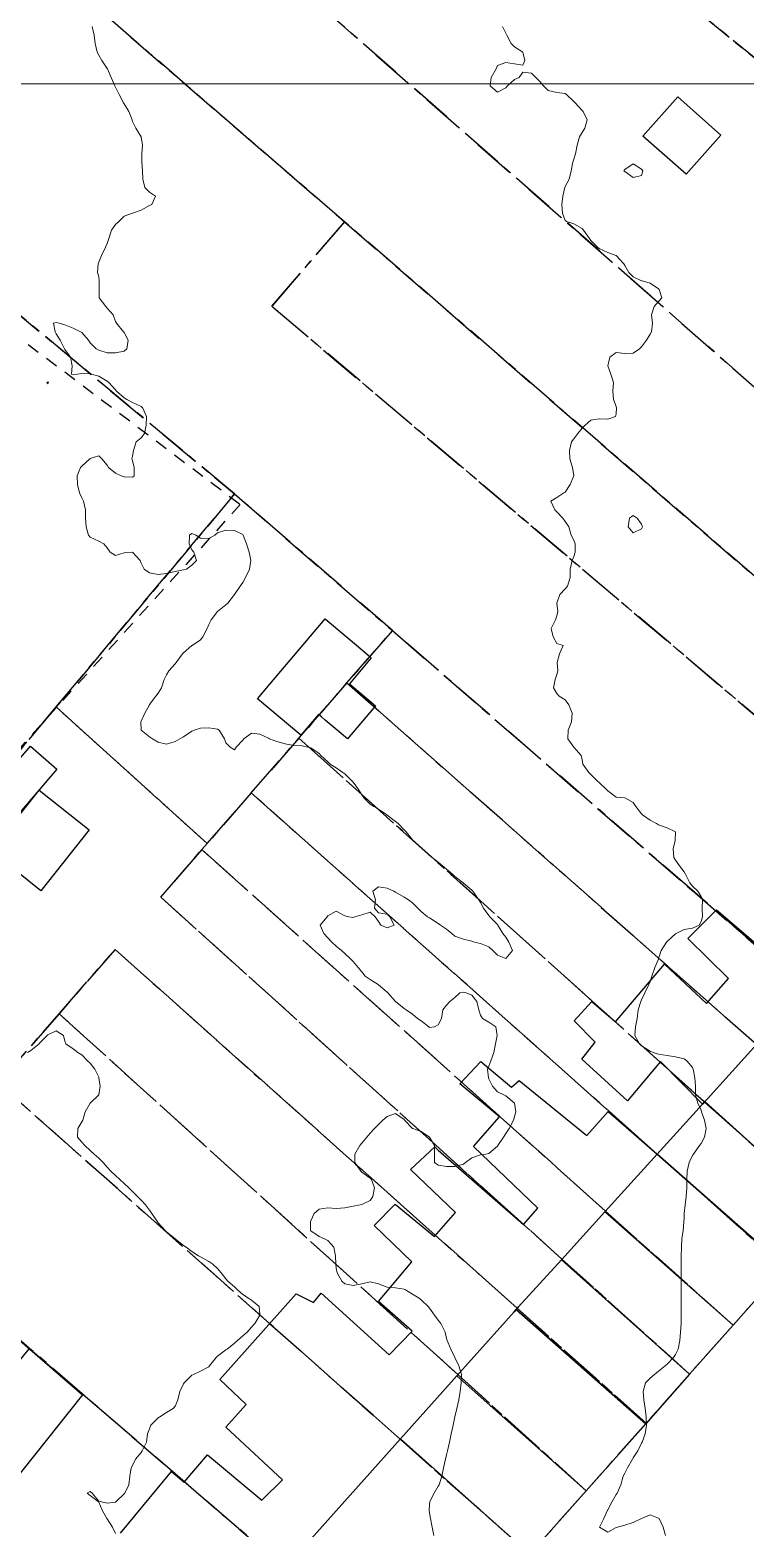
# Model space of a CAD drawing. Header units: centimetres. Extents: x 0 to 642158, y -847 to 649707.
# Drawn here: x 616123.2 to 616165.3, y 621402.2 to 621490.6 of the extents above; entities that cross this region are included whole.
import ezdxf

# ---------------------------------------------------------------- set-up
doc = ezdxf.new("R2010")
doc.units = ezdxf.units.CM
doc.header["$MEASUREMENT"] = 0
doc.linetypes.add('CENTERX2', pattern=[4, 2.5, -0.5, 0.5, -0.5])
doc.linetypes.add('JIS_02_0.7', pattern=[1.35, 0.75, -0.6])
for name, color, linetype, lineweight in [('MEV_grille', 254, 'Continuous', 9), ('WAL_parcellaire agricole', 7, 'JIS_02_0.7', 25), ('WAL_topographie 0.5', 253, 'Continuous', 20)]:
    doc.layers.add(name, color=color, linetype=linetype, lineweight=lineweight)
doc.layers.add('SPW_batiments', color=7, linetype='Continuous')
doc.layers.add('SPW_parcellaire cadastral', color=7, linetype='CENTERX2', lineweight=25, true_color=0xff0542)

# ---------------------------------------------------------------- blocks, each defined once
blk = doc.blocks.new('*U114')
at = {"layer": 'MEV_grille', "transparency": 33554687}
blk.add_lwpolyline([(-1338.461, 0), (1338.461, 0)], dxfattribs=at)
blk = doc.blocks.new('*U115')
at = {"layer": 'MEV_grille', "color": 0, "linetype": 'ByBlock', "lineweight": -2, "transparency": 16777216}
blk.add_blockref('*U114', (0, -900), dxfattribs=at)

msp = doc.modelspace()

# ---------------------------------------------------------------- linework, layer by layer
at = {"layer": 'SPW_batiments'}
for points in [[(616163.925, 621484.339), (616161.876, 621482.039), (616159.326, 621484.289), (616161.375, 621486.606), (616163.925, 621484.339)], [(616140.198, 621450.184), (616139.156, 621448.952), (616136.606, 621451.107), (616137.647, 621452.339), (616139.296, 621454.291), (616140.591, 621455.823), (616142.815, 621453.943), (616143.142, 621453.667), (616143.319, 621453.517), (616142.025, 621451.986), (616143.563, 621450.686), (616141.913, 621448.734), (616141.194, 621449.342), (616140.602, 621449.843), (616140.376, 621450.034), (616140.198, 621450.184)], [(616124.78, 621446.952), (616122.581, 621444.385), (616121.013, 621445.734), (616123.23, 621448.302), (616124.78, 621446.952)], [(616123.838, 621439.778), (616120.888, 621442.126), (616123.745, 621445.716), (616126.695, 621443.365), (616123.838, 621439.778)], [(616169.064, 621434.04), (616166.049, 621430.723), (616163.131, 621427.509), (616162.98, 621427.342), (616162.844, 621427.193), (616160.365, 621429.706), (616158.415, 621427.389), (616155.732, 621429.856), (616156.515, 621430.856), (616155.265, 621432.106), (616156.315, 621433.239), (616157.715, 621432.056), (616160.606, 621435.456), (616163.082, 621433.14), (616164.364, 621434.607), (616161.981, 621436.956), (616163.664, 621438.657), (616169.064, 621434.04)], [(616173.42, 621424.169), (616170.367, 621420.672), (616162.98, 621427.342), (616163.131, 621427.509), (616166.049, 621430.723), (616173.42, 621424.169)], [(616128.536, 621401.886), (616131.537, 621405.528), (616131.779, 621405.327), (616132.285, 621404.903), (616133.668, 621406.503), (616136.868, 621403.837), (616138.085, 621405.037), (616134.735, 621408.137), (616135.935, 621409.487), (616134.384, 621410.953), (616138.884, 621416.004), (616139.917, 621415.504), (616140.367, 621416.054), (616144.367, 621412.404), (616145.717, 621413.805), (616143.734, 621415.554), (616145.716, 621417.888), (616143.483, 621420.037), (616144.716, 621421.304), (616147.033, 621419.388), (616148.283, 621420.805), (616145.633, 621423.338), (616147.057, 621424.669), (616147.267, 621424.486), (616152.283, 621420.105), (616153.133, 621421.056), (616149.333, 621424.688), (616150.866, 621426.438), (616148.532, 621428.388), (616149.782, 621429.705), (616151.582, 621428.188)], [(616151.582, 621428.188), (616152.032, 621428.588), (616156.016, 621425.339), (616157.282, 621426.756), (616160.173, 621424.249), (616157.088, 621420.851), (616154.518, 621418.02), (616151.969, 621415.21), (616151.846, 621415.075), (616151.731, 621414.948), (616148.363, 621411.175), (616145.04, 621407.45), (616138.619, 621400.254)], [(616170.367, 621420.672), (616167.811, 621417.746), (616167.698, 621417.616), (616160.173, 621424.249), (616162.844, 621427.193), (616162.98, 621427.342), (616170.367, 621420.672)], [(616167.698, 621417.616), (616167.563, 621417.463), (616164.637, 621414.154), (616157.088, 621420.851), (616160.173, 621424.249), (616167.698, 621417.616)], [(616164.637, 621414.154), (616162.079, 621411.261), (616154.518, 621418.02), (616157.088, 621420.851), (616164.637, 621414.154)], [(616126.293, 621410.043), (616120.619, 621402.935), (616118.635, 621404.685), (616115.736, 621401.251), (616106.985, 621409.3), (616115.784, 621419.151), (616126.293, 621410.043)], [(616162.079, 621411.261), (616159.622, 621408.481), (616159.495, 621408.337), (616151.846, 621415.075), (616151.969, 621415.21), (616154.518, 621418.02), (616162.079, 621411.261)], [(616159.495, 621408.337), (616159.346, 621408.169), (616155.984, 621404.39), (616148.363, 621411.175), (616151.731, 621414.948), (616151.846, 621415.075), (616159.495, 621408.337)], [(616155.984, 621404.39), (616152.657, 621400.651), (616145.04, 621407.45), (616148.363, 621411.175), (616155.984, 621404.39)], [(616152.657, 621400.651), (616146.419, 621393.638), (616146.113, 621393.797), (616143.819, 621394.988), (616138.619, 621400.254), (616145.04, 621407.45), (616152.657, 621400.651)]]:
    msp.add_lwpolyline(points, dxfattribs=at)
at = {"layer": 'SPW_parcellaire cadastral'}
for points in [[(616187.169, 621507.448), (616166.584, 621488.35), (616134.602, 621514.506), (616155.976, 621537.165), (616187.169, 621507.448)], [(616125.565, 621504.926), (616134.602, 621514.506), (616166.584, 621488.35), (616182.916, 621474.398), (616181.64, 621473.092), (616201.999, 621454.017), (616193.523, 621445.211), (616187.767, 621450.269), (616177.811, 621459.017), (616125.565, 621504.926)], [(616120.073, 621497.984), (616125.565, 621504.926), (616177.811, 621459.017), (616187.767, 621450.269), (616193.523, 621445.211), (616187.86, 621439.329), (616182.366, 621444.083), (616173.14, 621452.066), (616172.224, 621452.859), (616141.743, 621479.233), (616120.073, 621497.984)], [(616141.743, 621479.233), (616137.455, 621474.256), (616167.07, 621449.166), (616169.031, 621447.479), (616178.457, 621439.035), (616183.385, 621434.68), (616176.449, 621427.473), (616168.941, 621433.983), (616166.153, 621436.401), (616162.382, 621439.67), (616144.563, 621455.121), (616135.262, 621463.185), (616109.509, 621484.632), (616120.073, 621497.984), (616141.743, 621479.233)], [(616124.747, 621450.622), (616106.012, 621428.235), (616084.331, 621443.146), (616075.914, 621449.028), (616061.167, 621428.044), (616057.078, 621430.82), (616103.533, 621488.736), (616109.509, 621484.632), (616135.262, 621463.185), (616124.747, 621450.622)], [(616183.385, 621434.68), (616178.457, 621439.035), (616169.031, 621447.479), (616167.07, 621449.166), (616137.455, 621474.256), (616141.743, 621479.233), (616172.224, 621452.859), (616173.14, 621452.066), (616182.366, 621444.083), (616187.86, 621439.329), (616183.385, 621434.68)], [(616124.747, 621450.622), (616135.262, 621463.185), (616144.563, 621455.121), (616141.885, 621452.04), (616139.053, 621448.783), (616136.243, 621445.552), (616133.646, 621442.564), (616124.747, 621450.622)], [(616173.474, 621424.12), (616166.031, 621430.698), (616141.885, 621452.04), (616144.563, 621455.121), (616162.382, 621439.67), (616166.153, 621436.401), (616168.941, 621433.983), (616176.449, 621427.473), (616173.474, 621424.12)], [(616139.053, 621448.783), (616141.885, 621452.04), (616166.031, 621430.698), (616173.474, 621424.12), (616170.394, 621420.648), (616162.961, 621427.32), (616160.325, 621429.687), (616156.34, 621433.265), (616139.053, 621448.783)], [(616124.747, 621450.622), (616133.646, 621442.564), (616133.333, 621442.204), (616130.905, 621439.411), (616147.1, 621424.787), (616154.553, 621418.057), (616162.073, 621411.266), (616159.512, 621408.378), (616151.918, 621415.157), (616149.494, 621417.321), (616146.164, 621420.293), (616128.215, 621436.317), (616124.918, 621432.525), (616121.355, 621428.427), (616115.494, 621421.685), (616106.012, 621428.235), (616124.747, 621450.622)], [(616139.053, 621448.783), (616156.34, 621433.265), (616160.325, 621429.687), (616162.961, 621427.32), (616170.394, 621420.648), (616167.667, 621417.573), (616160.171, 621424.247), (616136.243, 621445.552), (616139.053, 621448.783)], [(616136.243, 621445.552), (616160.171, 621424.247), (616167.667, 621417.573), (616164.636, 621414.155), (616157.122, 621420.887), (616154.299, 621423.417), (616153.869, 621423.802), (616150.94, 621426.431), (616133.333, 621442.204), (616133.646, 621442.564), (616136.243, 621445.552)], [(616164.636, 621414.155), (616162.073, 621411.266), (616154.553, 621418.057), (616147.1, 621424.787), (616130.905, 621439.411), (616133.333, 621442.204), (616150.94, 621426.431), (616153.869, 621423.802), (616154.299, 621423.417), (616157.122, 621420.887), (616164.636, 621414.155)], [(616155.979, 621404.394), (616148.422, 621411.239), (616124.918, 621432.525), (616128.215, 621436.317), (616146.164, 621420.293), (616149.494, 621417.321), (616151.918, 621415.157), (616159.512, 621408.378), (616155.979, 621404.394)], [(616155.979, 621404.394), (616152.658, 621400.65), (616145.021, 621407.427), (616143.418, 621408.849), (616139.793, 621412.066), (616137.325, 621414.253), (616121.355, 621428.427), (616124.918, 621432.525), (616148.422, 621411.239), (616155.979, 621404.394)], [(616115.494, 621421.685), (616121.355, 621428.427), (616137.325, 621414.253), (616139.793, 621412.066), (616143.418, 621408.849), (616145.021, 621407.427), (616152.658, 621400.65), (616145.951, 621393.157), (616138.227, 621399.814), (616135.513, 621402.154), (616123.174, 621412.79), (616115.789, 621419.156), (616114.411, 621420.343), (616115.494, 621421.685)], [(616135.55, 621381.536), (616126.967, 621389.281), (616121.918, 621393.838), (616113.797, 621401.167), (616114.662, 621402.239), (616123.174, 621412.79), (616135.513, 621402.154), (616138.227, 621399.814), (616145.951, 621393.157), (616137.586, 621383.811), (616135.55, 621381.536)]]:
    msp.add_lwpolyline(points, dxfattribs=at)
at = {"layer": 'WAL_parcellaire agricole'}
msp.add_lwpolyline([(616098.308, 621490.709), (616135.597, 621462.571), (616105.887, 621429.71), (616076.17, 621450.778), (616060.316, 621429.11), (615992.454, 621475.196), (616034.304, 621533.201), (616098.308, 621490.709)], dxfattribs=at)
at = {"layer": 'WAL_topographie 0.5'}
for points in [[(616126.875, 621490.75), (616126.983, 621490.25), (616127.036, 621489.75), (616127.154, 621489.25), (616127.25, 621489.071), (616127.43, 621488.75), (616127.75, 621488.279), (616127.769, 621488.25), (616127.983, 621487.75), (616128.206, 621487.25), (616128.25, 621487.173), (616128.454, 621486.75), (616128.708, 621486.25), (616128.75, 621486.204), (616129.02, 621485.75), (616129.23, 621485.25), (616129.25, 621485.159), (616129.446, 621484.75), (616129.75, 621484.25), (616129.75, 621484.25), (616129.837, 621483.75), (616129.794, 621483.25), (616129.785, 621482.75), (616129.833, 621482.25), (616129.854, 621481.75), (616129.978, 621481.25), (616130.25, 621480.978), (616130.607, 621480.75), (616130.375, 621480.25), (616130.25, 621480.194), (616129.75, 621479.917), (616129.25, 621479.75), (616129.25, 621479.75), (616128.75, 621479.568), (616128.432, 621479.25), (616128.25, 621479.083), (616128, 621478.75), (616127.85, 621478.25), (616127.75, 621477.95), (616127.65, 621477.75), (616127.417, 621477.25), (616127.25, 621476.85), (616127.219, 621476.75), (616127.183, 621476.25), (616127.25, 621476), (616127.288, 621475.75), (616127.27, 621475.25), (616127.276, 621474.75), (616127.662, 621474.25), (616127.75, 621474.135), (616128.107, 621473.75), (616128.25, 621473.35), (616128.292, 621473.25), (616128.712, 621472.75), (616128.75, 621472.7), (616128.987, 621472.25), (616128.9, 621471.75), (616128.75, 621471.614), (616128.25, 621471.5), (616127.75, 621471.5), (616127.25, 621471.672), (616127.094, 621471.75), (616126.75, 621472.094), (616126.646, 621472.25), (616126.25, 621472.702), (616126.179, 621472.75), (616125.75, 621472.957), (616125.25, 621473.15), (616124.917, 621473.25), (616124.75, 621473.306), (616124.583, 621473.25), (616124.682, 621472.75), (616124.75, 621472.632), (616124.978, 621472.25), (616125.229, 621471.75), (616125.25, 621471.696), (616125.597, 621471.25), (616125.687, 621470.75), (616125.639, 621470.25), (616125.75, 621470.21), (616126, 621470.25), (616126.25, 621470.292), (616126.75, 621470.272), (616126.798, 621470.25), (616127.25, 621470.133), (616127.75, 621469.833), (616127.839, 621469.75), (616128.25, 621469.32), (616128.31, 621469.25), (616128.75, 621468.857), (616128.904, 621468.75), (616129.25, 621468.587), (616129.75, 621468.341), (616129.859, 621468.25), (616130.075, 621467.75), (616130.047, 621467.25), (616129.946, 621466.75), (616129.75, 621466.485), (616129.464, 621466.25), (616129.3, 621465.75), (616129.25, 621465.417), (616129.212, 621465.25), (616129.25, 621465.167), (616129.336, 621464.75), (616129.35, 621464.25), (616129.25, 621464.179), (616128.75, 621464.189), (616128.568, 621464.25), (616128.25, 621464.402), (616127.829, 621464.75), (616127.75, 621464.887), (616127.442, 621465.25), (616127.25, 621465.429), (616126.75, 621465.27), (616126.724, 621465.25), (616126.25, 621464.822), (616126.178, 621464.75), (616125.974, 621464.25), (616126.008, 621463.75), (616126.12, 621463.25), (616126.25, 621462.959), (616126.346, 621462.75), (616126.482, 621462.25), (616126.483, 621461.75), (616126.515, 621461.25), (616126.656, 621460.75), (616126.75, 621460.639), (616127.25, 621460.401), (616127.562, 621460.25), (616127.75, 621460), (616127.927, 621459.75), (616128.25, 621459.554), (616128.75, 621459.713), (616129.25, 621459.75), (616129.25, 621459.75), (616129.25, 621459.75), (616129.692, 621459.25), (616129.75, 621459.103), (616129.932, 621458.75), (616130.25, 621458.531), (616130.75, 621458.426), (616131.25, 621458.487), (616131.75, 621458.62), (616132.25, 621458.703), (616132.417, 621458.75), (616132.75, 621458.979), (616133.014, 621459.25), (616132.85, 621459.75), (616132.75, 621459.897), (616132.574, 621460.25), (616132.607, 621460.75), (616132.75, 621460.847), (616132.981, 621460.75), (616133.25, 621460.583), (616133.75, 621460.554), (616134.096, 621460.75), (616134.25, 621460.883), (616134.75, 621461.046), (616135.25, 621461.028), (616135.75, 621460.784), (616135.771, 621460.75), (616135.961, 621460.25), (616136.119, 621459.75), (616136.221, 621459.25), (616136.142, 621458.75), (616135.911, 621458.25), (616135.75, 621457.962), (616135.598, 621457.75), (616135.25, 621457.25), (616135.25, 621457.25), (616134.86, 621456.75), (616134.75, 621456.642), (616134.257, 621456.25), (616134.25, 621456.244), (616133.881, 621455.75), (616133.75, 621455.486), (616133.646, 621455.25), (616133.383, 621454.75), (616133.25, 621454.585), (616132.758, 621454.25), (616132.75, 621454.245), (616132.25, 621453.815), (616132.193, 621453.75), (616131.813, 621453.25), (616131.75, 621453.162), (616131.377, 621452.75), (616131.25, 621452.506), (616131.109, 621452.25), (616130.943, 621451.75), (616130.75, 621451.444), (616130.61, 621451.25), (616130.25, 621450.764), (616130.242, 621450.75), (616129.967, 621450.25), (616129.75, 621449.774), (616129.739, 621449.75), (616129.75, 621449.251), (616129.75, 621449.25), (616130.25, 621448.855), (616130.417, 621448.75), (616130.75, 621448.54), (616131.25, 621448.417), (616131.75, 621448.583), (616132.036, 621448.75), (616132.25, 621448.868), (616132.75, 621449.191), (616132.886, 621449.25), (616133.25, 621449.371), (616133.75, 621449.392), (616134.25, 621449.314), (616134.357, 621449.25), (616134.66, 621448.75), (616134.75, 621448.5), (616135, 621448.25), (616135.25, 621448.098), (616135.359, 621448.25), (616135.75, 621448.667), (616135.81, 621448.75), (616136.25, 621449.08), (616136.75, 621449.023), (616137.25, 621448.771), (616137.322, 621448.75), (616137.75, 621448.583), (616138.25, 621448.441), (616138.75, 621448.348), (616139.25, 621448.333), (616139.583, 621448.25), (616139.75, 621448.217), (616140.25, 621447.872), (616140.352, 621447.75), (616140.75, 621447.383), (616140.897, 621447.25), (616141.25, 621447.025), (616141.641, 621446.75), (616141.75, 621446.673), (616142.198, 621446.25), (616142.25, 621446.188), (616142.558, 621445.75), (616142.75, 621445.437), (616142.896, 621445.25), (616143.25, 621444.892), (616143.475, 621444.75), (616143.75, 621444.599), (616144.228, 621444.25), (616144.25, 621444.234), (616144.75, 621443.874), (616144.898, 621443.75), (616145.25, 621443.381), (616145.37, 621443.25), (616145.75, 621442.79), (616145.79, 621442.75), (616146.25, 621442.308), (616146.323, 621442.25), (616146.75, 621441.887), (616146.914, 621441.75), (616147.25, 621441.457), (616147.509, 621441.25), (616147.75, 621441.049), (616148.101, 621440.75), (616148.25, 621440.619), (616148.73, 621440.25), (616148.75, 621440.235), (616149.25, 621439.809), (616149.31, 621439.75), (616149.663, 621439.25), (616149.75, 621439.097), (616149.937, 621438.75), (616150.25, 621438.313), (616150.31, 621438.25), (616150.75, 621437.782), (616150.778, 621437.75), (616151.077, 621437.25), (616151.25, 621437.046), (616151.431, 621436.75), (616151.636, 621436.25), (616151.25, 621435.778), (616150.75, 621435.989), (616150.489, 621436.25), (616150.25, 621436.47), (616149.75, 621436.669), (616149.4, 621436.75), (616149.25, 621436.802), (616148.75, 621436.921), (616148.25, 621437.111), (616148.071, 621437.25), (616147.75, 621437.505), (616147.399, 621437.75), (616147.25, 621437.852), (616146.75, 621438.185), (616146.635, 621438.25), (616146.25, 621438.563), (616146.054, 621438.75), (616145.75, 621439.068), (616145.507, 621439.25), (616145.25, 621439.402), (616144.75, 621439.689), (616144.639, 621439.75), (616144.25, 621439.931), (616143.75, 621440.006), (616143.417, 621439.75), (616143.559, 621439.25), (616143.5, 621438.75), (616143.75, 621438.472), (616144.25, 621438.393), (616144.417, 621438.25), (616144.659, 621437.75), (616144.25, 621437.6), (616143.875, 621437.75), (616143.75, 621437.964), (616143.55, 621438.25), (616143.25, 621438.523), (616142.75, 621438.355), (616142.35, 621438.25), (616142.25, 621438.2), (616142, 621438.25), (616141.75, 621438.296), (616141.25, 621438.583), (616140.75, 621438.296), (616140.712, 621438.25), (616140.3, 621437.75), (616140.528, 621437.25), (616140.75, 621436.994), (616140.982, 621436.75), (616141.25, 621436.521), (616141.567, 621436.25), (616141.75, 621436.083), (616142.107, 621435.75), (616142.25, 621435.61), (616142.537, 621435.25), (616142.75, 621434.994), (616142.95, 621434.75), (616143.25, 621434.544), (616143.73, 621434.25), (616143.75, 621434.234), (616144.25, 621433.795), (616144.287, 621433.75), (616144.741, 621433.25), (616144.75, 621433.242), (616145.25, 621432.842), (616145.375, 621432.75), (616145.75, 621432.494), (616146.044, 621432.25), (616146.25, 621432.101), (616146.708, 621431.75), (616146.75, 621431.718), (616147.05, 621431.75), (616147.25, 621431.875), (616147.45, 621432.25), (616147.536, 621432.75), (616147.75, 621433.023), (616147.942, 621433.25), (616148.25, 621433.485), (616148.531, 621433.75), (616148.75, 621433.799), (616148.902, 621433.75), (616149.25, 621433.614), (616149.533, 621433.25), (616149.648, 621432.75), (616149.75, 621432.444), (616149.871, 621432.25), (616150.25, 621432.021), (616150.656, 621431.75), (616150.74, 621431.25), (616150.644, 621430.75), (616150.533, 621430.25), (616150.363, 621429.75), (616150.25, 621429.426), (616150.175, 621429.25), (616150.22, 621428.75), (616150.25, 621428.686), (616150.468, 621428.25), (616150.75, 621427.927), (616151.132, 621427.75), (616151.25, 621427.691), (616151.75, 621427.25), (616151.75, 621427.25), (616151.832, 621426.75), (616151.75, 621426.457), (616151.699, 621426.25), (616151.434, 621425.75), (616151.25, 621425.456), (616151.118, 621425.25), (616150.78, 621424.75), (616150.75, 621424.708), (616150.25, 621424.288), (616150.059, 621424.25), (616149.75, 621424.2), (616149.25, 621424.037), (616148.872, 621423.75), (616148.75, 621423.657), (616148.25, 621423.517), (616147.75, 621423.522), (616147.25, 621423.592), (616147.036, 621423.75), (616147.039, 621424.25), (616147.042, 621424.75), (616146.756, 621425.25), (616146.75, 621425.255), (616146.25, 621425.59), (616145.761, 621425.75), (616145.75, 621425.755), (616145.273, 621426.25), (616145.25, 621426.297), (616144.75, 621426.646), (616144.25, 621426.457), (616143.995, 621426.25), (616143.75, 621426.002), (616143.513, 621425.75), (616143.25, 621425.477), (616143.061, 621425.25), (616142.75, 621424.893), (616142.651, 621424.75), (616142.344, 621424.25), (616142.356, 621423.75), (616142.702, 621423.25), (616142.75, 621423.185), (616143.25, 621422.822), (616143.328, 621422.75), (616143.498, 621422.25), (616143.412, 621421.75), (616143.25, 621421.52), (616142.75, 621421.269), (616142.654, 621421.25), (616142.25, 621421.184), (616141.75, 621421.081), (616141.25, 621421.043), (616140.75, 621421.083), (616140.25, 621421.009), (616139.952, 621420.75), (616139.75, 621420.315), (616139.73, 621420.25), (616139.735, 621419.75), (616139.75, 621419.725), (616140.25, 621419.394), (616140.56, 621419.25), (616140.75, 621419.155), (616141.104, 621418.75), (616141.211, 621418.25), (616141.235, 621417.75), (616141.25, 621417.517), (616141.303, 621417.25), (616141.583, 621416.75), (616141.75, 621416.596), (616142.25, 621416.5), (616142.75, 621416.595), (616143.25, 621416.714), (616143.75, 621416.596), (616144.25, 621416.402), (616144.75, 621416.369), (616145.25, 621416.284), (616145.333, 621416.25), (616145.75, 621415.991), (616146.139, 621415.75), (616146.25, 621415.65), (616146.671, 621415.25), (616146.75, 621415.156), (616147.033, 621414.75), (616147.25, 621414.456), (616147.417, 621414.25), (616147.667, 621413.75), (616147.75, 621413.375), (616147.786, 621413.25), (616148, 621412.75), (616148.25, 621412.25), (616148.25, 621412.25), (616148.481, 621411.75), (616148.633, 621411.25), (616148.614, 621410.75), (616148.546, 621410.25), (616148.474, 621409.75), (616148.357, 621409.25), (616148.25, 621408.75), (616148.25, 621408.75), (616148.143, 621408.25), (616148.026, 621407.75), (616147.922, 621407.25), (616147.802, 621406.75), (616147.75, 621406.5), (616147.698, 621406.25), (616147.578, 621405.75), (616147.474, 621405.25), (616147.308, 621404.75), (616147.25, 621404.656), (616147.018, 621404.25), (616146.766, 621403.75), (616146.75, 621403.583), (616146.723, 621403.25), (616146.75, 621403.083), (616146.8, 621402.75), (616146.9, 621402.25), (616147, 621401.75)], [(616151.052, 621490.75), (616151.25, 621490.37), (616151.313, 621490.25), (616151.565, 621489.75), (616151.75, 621489.558), (616152.25, 621489.25), (616152.25, 621489.25), (616152.361, 621488.75), (616152.25, 621488.483), (616151.75, 621488.556), (616151.25, 621488.633), (616150.75, 621488.456), (616150.672, 621488.25), (616150.385, 621487.75), (616150.316, 621487.25), (616150.75, 621486.891), (616151.25, 621487.135), (616151.35, 621487.25), (616151.75, 621487.625), (616152.036, 621487.75), (616152.25, 621488.066), (616152.75, 621488.009), (616153.009, 621487.75), (616153.25, 621487.518), (616153.47, 621487.25), (616153.75, 621486.971), (616154.25, 621486.866), (616154.75, 621486.802), (616154.816, 621486.75), (616155.25, 621486.339), (616155.326, 621486.25), (616155.75, 621485.798), (616155.795, 621485.75), (616156.046, 621485.25), (616155.908, 621484.75), (616155.75, 621484.5), (616155.588, 621484.25), (616155.455, 621483.75), (616155.347, 621483.25), (616155.25, 621482.932), (616155.204, 621482.75), (616155.105, 621482.25), (616154.981, 621481.75), (616154.75, 621481.321), (616154.721, 621481.25), (616154.602, 621480.75), (616154.556, 621480.25), (616154.577, 621479.75), (616154.75, 621479.321), (616154.813, 621479.25), (616155.25, 621479.108), (616155.75, 621478.843), (616155.818, 621478.75), (616156.174, 621478.25), (616156.25, 621478.136), (616156.643, 621477.75), (616156.75, 621477.652), (616157.25, 621477.419), (616157.731, 621477.25), (616157.75, 621477.242), (616158.204, 621476.75), (616158.25, 621476.662), (616158.5, 621476.25), (616158.75, 621475.986), (616159.25, 621475.756), (616159.288, 621475.75), (616159.75, 621475.622), (616160.25, 621475.292), (616160.293, 621475.25), (616160.436, 621474.75), (616160.25, 621474.54), (616159.993, 621474.25), (616159.835, 621473.75), (616159.891, 621473.25), (616159.826, 621472.75), (616159.75, 621472.614), (616159.528, 621472.25), (616159.25, 621471.865), (616159.121, 621471.75), (616158.75, 621471.485), (616158.25, 621471.473), (616157.75, 621471.536), (616157.369, 621471.25), (616157.263, 621470.75), (616157.434, 621470.25), (616157.583, 621469.75), (616157.561, 621469.25), (616157.583, 621468.75), (616157.75, 621468.35), (616157.777, 621468.25), (616157.75, 621467.917), (616157.71, 621467.75), (616157.25, 621467.601), (616156.75, 621467.607), (616156.25, 621467.527), (616155.931, 621467.25), (616155.75, 621467.072), (616155.483, 621466.75), (616155.25, 621466.444), (616155.126, 621466.25), (616155.007, 621465.75), (616155.019, 621465.25), (616155.17, 621464.75), (616155.245, 621464.25), (616155.038, 621463.75), (616154.75, 621463.291), (616154.67, 621463.25), (616154.25, 621462.974), (616153.896, 621462.75), (616154.128, 621462.25), (616154.25, 621462.125), (616154.596, 621461.75), (616154.75, 621461.55), (616154.95, 621461.25), (616155.092, 621460.75), (616155.25, 621460.45), (616155.339, 621460.25), (616155.339, 621459.75), (616155.25, 621459.5), (616155.15, 621459.25), (616155.033, 621458.75), (616155.029, 621458.25), (616154.89, 621457.75), (616154.75, 621457.591), (616154.424, 621457.25), (616154.25, 621456.75), (616154.313, 621456.25), (616154.25, 621456), (616154.167, 621455.75), (616153.923, 621455.25), (616154.033, 621454.75), (616154.25, 621454.365), (616154.625, 621454.25), (616154.417, 621453.75), (616154.275, 621453.25), (616154.315, 621452.75), (616154.25, 621452.536), (616154.155, 621452.25), (616154.05, 621451.75), (616154.25, 621451.417), (616154.393, 621451.25), (616154.75, 621451.042), (616154.969, 621450.75), (616155.16, 621450.25), (616155.107, 621449.75), (616154.925, 621449.25), (616154.897, 621448.75), (616155.25, 621448.25), (616155.25, 621448.25), (616155.683, 621447.75), (616155.75, 621447.5), (616155.788, 621447.25), (616156.133, 621446.75), (616156.25, 621446.644), (616156.644, 621446.25), (616156.75, 621446.16), (616157.171, 621445.75), (616157.25, 621445.673), (616157.75, 621445.307), (616158.25, 621445.267), (616158.296, 621445.25), (616158.75, 621444.987), (616158.911, 621444.75), (616159.25, 621444.318), (616159.306, 621444.25), (616159.75, 621443.934), (616160.118, 621443.75), (616160.25, 621443.674), (616160.75, 621443.492), (616161.25, 621443.25), (616161.25, 621443.25), (616161.25, 621443.25), (616161.22, 621442.75), (616161.116, 621442.25), (616161.154, 621441.75), (616161.25, 621441.583), (616161.472, 621441.25), (616161.75, 621440.9), (616161.841, 621440.75), (616162.097, 621440.25), (616162.25, 621440.058), (616162.553, 621439.75), (616162.75, 621439.45), (616162.834, 621439.25), (616162.814, 621438.75), (616162.83, 621438.25), (616162.75, 621437.964), (616162.643, 621437.75), (616162.25, 621437.578), (616161.75, 621437.5), (616161.285, 621437.25), (616161.25, 621437.234), (616160.75, 621436.788), (616160.718, 621436.75), (616160.4, 621436.25), (616160.25, 621435.778), (616160.243, 621435.75), (616160.036, 621435.25), (616159.852, 621434.75), (616159.75, 621434.422), (616159.673, 621434.25), (616159.443, 621433.75), (616159.25, 621433.341), (616159.204, 621433.25), (616159.052, 621432.75), (616158.983, 621432.25), (616158.88, 621431.75), (616158.842, 621431.25), (616159.128, 621430.75), (616159.25, 621430.632), (616159.75, 621430.312), (616159.934, 621430.25), (616160.25, 621430.15), (616160.75, 621430.067), (616161.25, 621429.984), (616161.75, 621429.863), (616161.913, 621429.75), (616162.25, 621429.347), (616162.286, 621429.25), (616162.389, 621428.75), (616162.421, 621428.25), (616162.417, 621427.75), (616162.56, 621427.25), (616162.75, 621426.837), (616162.783, 621426.75), (616162.957, 621426.25), (616163.055, 621425.75), (616162.95, 621425.25), (616162.75, 621424.875), (616162.667, 621424.75), (616162.31, 621424.25), (616162.25, 621424.167), (616162.047, 621423.75), (616161.939, 621423.25), (616161.917, 621422.75), (616161.91, 621422.25), (616161.875, 621421.75), (616161.81, 621421.25), (616161.761, 621420.75), (616161.75, 621420.5), (616161.739, 621420.25), (616161.692, 621419.75), (616161.625, 621419.25), (616161.59, 621418.75), (616161.583, 621418.25), (616161.583, 621417.75), (616161.583, 621417.25), (616161.583, 621416.75), (616161.583, 621416.25), (616161.583, 621415.75), (616161.583, 621415.25), (616161.58, 621414.75), (616161.572, 621414.25), (616161.548, 621413.75), (616161.5, 621413.25), (616161.403, 621412.75), (616161.25, 621412.427), (616161.135, 621412.25), (616160.75, 621411.85), (616160.631, 621411.75), (616160.25, 621411.454), (616160, 621411.25), (616159.75, 621411.038), (616159.482, 621410.75), (616159.348, 621410.25), (616159.383, 621409.75), (616159.45, 621409.25), (616159.519, 621408.75), (616159.532, 621408.25), (616159.452, 621407.75), (616159.276, 621407.25), (616159.25, 621407.194), (616159.019, 621406.75), (616158.75, 621406.326), (616158.711, 621406.25), (616158.417, 621405.75), (616158.25, 621405.435), (616158.162, 621405.25), (616158.018, 621404.75), (616157.805, 621404.25), (616157.75, 621404.165), (616157.52, 621403.75), (616157.25, 621403.262), (616157.243, 621403.25), (616157.031, 621402.75), (616156.776, 621402.25), (616157.25, 621401.94), (616157.75, 621402.228), (616157.821, 621402.25), (616158.25, 621402.361), (616158.75, 621402.514), (616159.25, 621402.75), (616159.25, 621402.75), (616159.75, 621402.97), (616160.25, 621402.77), (616160.274, 621402.75), (616160.528, 621402.25), (616160.656, 621401.75)], [(616159.321, 621482.25), (616159.25, 621481.964), (616158.75, 621481.855), (616158.25, 621482.206), (616158.206, 621482.25), (616158.25, 621482.315), (616158.75, 621482.655), (616159.25, 621482.345), (616159.321, 621482.25)], [(616124.25, 621469.687), (616124.283, 621469.75), (616124.25, 621469.8), (616124.194, 621469.75), (616124.25, 621469.687)], [(616159.302, 621461.25), (616159.25, 621461.13), (616158.75, 621460.899), (616158.454, 621461.25), (616158.531, 621461.75), (616158.75, 621461.909), (616158.991, 621461.75), (616159.25, 621461.393), (616159.302, 621461.25)], [(616123.054, 621430.25), (616123.25, 621430.352), (616123.736, 621430.75), (616123.75, 621430.762), (616124.215, 621431.25), (616124.25, 621431.29), (616124.75, 621431.525), (616125.173, 621431.25), (616125.25, 621430.917), (616125.317, 621430.75), (616125.75, 621430.454), (616126.015, 621430.25), (616126.25, 621430.112), (616126.6, 621429.75), (616126.75, 621429.618), (616127.016, 621429.25), (616127.25, 621428.792), (616127.267, 621428.75), (616127.346, 621428.25), (616127.25, 621427.75), (616127.25, 621427.75), (616126.75, 621427.25), (616126.75, 621427.25), (616126.45, 621426.75), (616126.307, 621426.25), (616126.25, 621426.159), (616126.013, 621425.75), (616126.006, 621425.25), (616126.25, 621424.958), (616126.433, 621424.75), (616126.75, 621424.467), (616126.977, 621424.25), (616127.25, 621424.005), (616127.505, 621423.75), (616127.75, 621423.477), (616127.967, 621423.25), (616128.25, 621422.985), (616128.5, 621422.75), (616128.75, 621422.52), (616129.031, 621422.25), (616129.25, 621422.04), (616129.529, 621421.75), (616129.75, 621421.533), (616130, 621421.25), (616130.25, 621420.931), (616130.375, 621420.75), (616130.717, 621420.25), (616130.75, 621420.201), (616131.171, 621419.75), (616131.25, 621419.669), (616131.75, 621419.25), (616131.75, 621419.25), (616132.25, 621418.862), (616132.403, 621418.75), (616132.75, 621418.5), (616133.136, 621418.25), (616133.25, 621418.182), (616133.75, 621417.909), (616133.976, 621417.75), (616134.25, 621417.507), (616134.472, 621417.25), (616134.75, 621416.881), (616134.857, 621416.75), (616135.25, 621416.415), (616135.425, 621416.25), (616135.75, 621415.974), (616136.078, 621415.75), (616136.25, 621415.624), (616136.703, 621415.25), (616136.75, 621414.812), (616136.754, 621414.75), (616136.75, 621414.743), (616136.448, 621414.25), (616136.25, 621414.039), (616136.009, 621413.75), (616135.75, 621413.528), (616135.44, 621413.25), (616135.25, 621413.098), (616134.83, 621412.75), (616134.75, 621412.694), (616134.25, 621412.325), (616134.176, 621412.25), (616133.79, 621411.75), (616133.75, 621411.705), (616133.25, 621411.437), (616132.842, 621411.25), (616132.75, 621411.216), (616132.28, 621410.75), (616132.25, 621410.69), (616132.032, 621410.25), (616131.918, 621409.75), (616131.75, 621409.381), (616131.646, 621409.25), (616131.25, 621409.005), (616130.848, 621408.75), (616130.75, 621408.687), (616130.319, 621408.25), (616130.25, 621408.053), (616130.134, 621407.75), (616130.068, 621407.25), (616129.817, 621406.75), (616129.75, 621406.655), (616129.418, 621406.25), (616129.25, 621405.889), (616129.163, 621405.75), (616129.092, 621405.25), (616129.031, 621404.75), (616128.782, 621404.25), (616128.75, 621404.202), (616128.28, 621403.75), (616128.25, 621403.721), (616127.75, 621403.667), (616127.333, 621403.75), (616127.25, 621403.769), (616126.859, 621404.25), (616126.75, 621404.356), (616126.575, 621404.25), (616126.75, 621404.12), (616127.226, 621403.75), (616127.25, 621403.724), (616127.459, 621403.25), (616127.736, 621402.75), (616127.75, 621402.733), (616128.068, 621402.25), (616128.25, 621401.869)]]:
    msp.add_lwpolyline(points, dxfattribs=at)

# ---------------------------------------------------------------- block references
at = {"layer": 'MEV_grille', "transparency": 33554687}
msp.add_blockref('*U115', (616669.481, 622387.381), dxfattribs=at)

doc.saveas('drawing.dxf')
